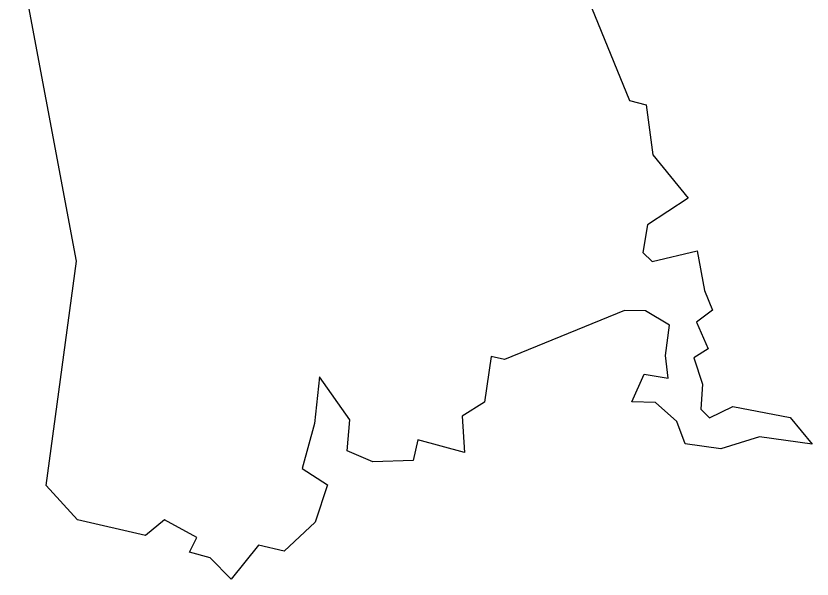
# Model space of a CAD drawing. Header units: metres. Extents: x 293535 to 295436, y 1981150 to 1983687.
# Drawn here: x 293642 to 295436, y 1981150 to 1982419 of the extents above; entities that cross this region are included whole.
import ezdxf

# ---------------------------------------------------------------- set-up
doc = ezdxf.new("R2010")
doc.units = ezdxf.units.M
doc.header["$MEASUREMENT"] = 0

msp = doc.modelspace()

# ---------------------------------------------------------------- linework, layer by layer
at = {"color": 3, "flags": 128}
msp.add_lwpolyline([(294925, 1982471.1), (295024.3, 1982227.8), (295061.6, 1982218.7), (295077, 1982105.9), (295156.3, 1982008), (295064.6, 1981948.4), (295054.4, 1981885.7), (295075.5, 1981865.9), (295176.3, 1981889.6), (295193.4, 1981800.1), (295211.1, 1981756.3), (295175.4, 1981728.7), (295201.7, 1981668.9), (295169.1, 1981648.8), (295188.5, 1981589.7), (295184.5, 1981533.3), (295204.3, 1981513.5), (295257, 1981539.4), (295386.5, 1981514.1), (295435.5, 1981454.6), (295317, 1981470.8), (295229.7, 1981443.6), (295149.9, 1981454.8), (295130.7, 1981505.5), (295082.5, 1981548.3), (295029.3, 1981549.3), (295057.3, 1981612), (295111.1, 1981603), (295105.5, 1981653.9), (295114.2, 1981722.4), (295060.1, 1981754.3), (295012.9, 1981754.9), (294742.4, 1981644.8), (294712.8, 1981651.4), (294697.8, 1981548.6), (294646.8, 1981517.2), (294652.2, 1981435.6), (294547.2, 1981463.9), (294537, 1981417.5), (294445.9, 1981414.4), (294387.7, 1981439.2), (294394, 1981509.4), (294326, 1981605.6), (294314.1, 1981500.5), (294286.5, 1981399.5), (294343.5, 1981362.3), (294316.1, 1981278.3), (294246, 1981213.5), (294188.1, 1981226.8), (294126.9, 1981150.5), (294079, 1981198.1), (294032.4, 1981211.1), (294049.5, 1981244.3), (293976.4, 1981283.7), (293933.3, 1981248.4), (293780.4, 1981283.6), (293709.5, 1981360.8), (293778.3, 1981866.6), (293641.6, 1982595.3)], dxfattribs=at)

doc.saveas('drawing.dxf')
